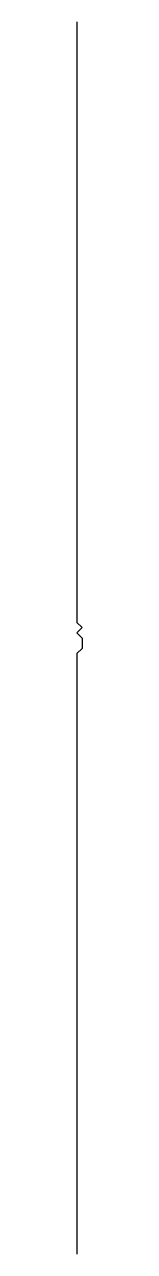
# Model space of a CAD drawing. Extents: x 7 to 316, y 15 to 485.
# Drawn here: x 7.38 to 7.5, y 73.69 to 103.06 of the extents above; entities that cross this region are included whole.
import ezdxf

# ---------------------------------------------------------------- set-up
doc = ezdxf.new("R2010")
doc.units = 0

msp = doc.modelspace()

# ---------------------------------------------------------------- linework, layer by layer
at = {"layer": 'contour_0'}
for p, q in [((7.375, 103.125), (7.375, 103)), ((7.375, 103), (7.375, 102.875)), ((7.375, 102.875), (7.375, 102.75)), ((7.375, 102.75), (7.375, 102.625)), ((7.375, 102.625), (7.375, 102.5)), ((7.375, 102.5), (7.375, 102.375)), ((7.375, 102.375), (7.375, 102.25)), ((7.375, 102.25), (7.375, 102.125)), ((7.375, 102.125), (7.375, 102)), ((7.375, 102), (7.375, 101.875)), ((7.375, 101.875), (7.375, 101.75)), ((7.375, 101.75), (7.375, 101.625)), ((7.375, 101.625), (7.375, 101.5)), ((7.375, 101.5), (7.375, 101.375)), ((7.375, 101.375), (7.375, 101.25)), ((7.375, 101.25), (7.375, 101.125)), ((7.375, 101.125), (7.375, 101)), ((7.375, 101), (7.375, 100.875)), ((7.375, 100.875), (7.375, 100.75)), ((7.375, 100.75), (7.375, 100.625)), ((7.375, 100.625), (7.375, 100.5)), ((7.375, 100.5), (7.375, 100.375)), ((7.375, 100.375), (7.375, 100.25)), ((7.375, 100.25), (7.375, 100.125)), ((7.375, 100.125), (7.375, 100)), ((7.375, 100), (7.375, 99.875)), ((7.375, 99.875), (7.375, 99.75)), ((7.375, 99.75), (7.375, 99.625)), ((7.375, 99.625), (7.375, 99.5)), ((7.375, 99.5), (7.375, 99.375)), ((7.375, 99.375), (7.375, 99.25)), ((7.375, 99.25), (7.375, 99.125)), ((7.375, 99.125), (7.375, 99)), ((7.375, 99), (7.375, 98.875)), ((7.375, 98.875), (7.375, 98.75)), ((7.375, 98.75), (7.375, 98.625)), ((7.375, 98.625), (7.375, 98.5)), ((7.375, 98.5), (7.375, 98.375)), ((7.375, 98.375), (7.375, 98.25)), ((7.375, 98.25), (7.375, 98.125)), ((7.375, 98.125), (7.375, 98)), ((7.375, 98), (7.375, 97.875)), ((7.375, 97.875), (7.375, 97.75)), ((7.375, 97.75), (7.375, 97.625)), ((7.375, 97.625), (7.375, 97.5)), ((7.375, 97.5), (7.375, 97.375)), ((7.375, 97.375), (7.375, 97.25)), ((7.375, 97.25), (7.375, 97.125)), ((7.375, 97.125), (7.375, 97)), ((7.375, 97), (7.375, 96.875)), ((7.375, 96.875), (7.375, 96.75)), ((7.375, 96.75), (7.375, 96.625)), ((7.375, 96.625), (7.375, 96.5)), ((7.375, 96.5), (7.375, 96.375)), ((7.375, 96.375), (7.375, 96.25)), ((7.375, 96.25), (7.375, 96.125)), ((7.375, 96.125), (7.375, 96)), ((7.375, 96), (7.375, 95.875)), ((7.375, 95.875), (7.375, 95.75)), ((7.375, 95.75), (7.375, 95.625)), ((7.375, 95.625), (7.375, 95.5)), ((7.375, 95.5), (7.375, 95.375)), ((7.375, 95.375), (7.375, 95.25)), ((7.375, 95.25), (7.375, 95.125)), ((7.375, 95.125), (7.375, 95)), ((7.375, 95), (7.375, 94.875)), ((7.375, 94.875), (7.375, 94.75)), ((7.375, 94.75), (7.375, 94.625)), ((7.375, 94.625), (7.375, 94.5)), ((7.375, 94.5), (7.375, 94.375)), ((7.375, 94.375), (7.375, 94.25)), ((7.375, 94.25), (7.375, 94.125)), ((7.375, 94.125), (7.375, 94)), ((7.375, 94), (7.375, 93.875)), ((7.375, 93.875), (7.375, 93.75)), ((7.375, 93.75), (7.375, 93.625)), ((7.375, 93.625), (7.375, 93.5)), ((7.375, 93.5), (7.375, 93.375)), ((7.375, 93.375), (7.375, 93.25)), ((7.375, 93.25), (7.375, 93.125)), ((7.375, 93.125), (7.375, 93)), ((7.375, 93), (7.375, 92.875)), ((7.375, 92.875), (7.375, 92.75)), ((7.375, 92.75), (7.375, 92.625)), ((7.375, 92.625), (7.375, 92.5)), ((7.375, 92.5), (7.375, 92.375)), ((7.375, 92.375), (7.375, 92.25)), ((7.375, 92.25), (7.375, 92.125)), ((7.375, 92.125), (7.375, 92)), ((7.375, 92), (7.375, 91.875)), ((7.375, 91.875), (7.375, 91.75)), ((7.375, 91.75), (7.375, 91.625)), ((7.375, 91.625), (7.375, 91.5)), ((7.375, 91.5), (7.375, 91.375)), ((7.375, 91.375), (7.375, 91.25)), ((7.375, 91.25), (7.375, 91.125)), ((7.375, 91.125), (7.375, 91)), ((7.375, 91), (7.375, 90.875)), ((7.375, 90.875), (7.375, 90.75)), ((7.375, 90.75), (7.375, 90.625)), ((7.375, 90.625), (7.375, 90.5)), ((7.375, 90.5), (7.375, 90.375)), ((7.375, 90.375), (7.375, 90.25)), ((7.375, 90.25), (7.375, 90.125)), ((7.375, 90.125), (7.375, 90)), ((7.375, 90), (7.375, 89.875)), ((7.375, 89.875), (7.375, 89.75)), ((7.375, 89.75), (7.375, 89.625)), ((7.375, 89.625), (7.375, 89.5)), ((7.375, 89.5), (7.375, 89.375)), ((7.375, 89.375), (7.375, 89.25)), ((7.375, 89.25), (7.375, 89.125)), ((7.375, 89.125), (7.375, 89)), ((7.375, 89), (7.375, 88.875)), ((7.375, 88.875), (7.375, 88.75)), ((7.375, 88.75), (7.5, 88.625)), ((7.5, 88.625), (7.375, 88.5)), ((7.375, 88.5), (7.5, 88.375)), ((7.5, 88.125), (7.375, 88)), ((7.5, 88.375), (7.5, 88.25)), ((7.5, 88.25), (7.5, 88.125)), ((7.375, 88), (7.375, 87.875)), ((7.375, 87.875), (7.375, 87.75)), ((7.375, 87.75), (7.375, 87.625)), ((7.375, 87.625), (7.375, 87.5)), ((7.375, 87.5), (7.375, 87.375)), ((7.375, 87.375), (7.375, 87.25)), ((7.375, 87.25), (7.375, 87.125)), ((7.375, 87.125), (7.375, 87)), ((7.375, 87), (7.375, 86.875)), ((7.375, 86.875), (7.375, 86.75)), ((7.375, 86.75), (7.375, 86.625)), ((7.375, 86.625), (7.375, 86.5)), ((7.375, 86.5), (7.375, 86.375)), ((7.375, 86.375), (7.375, 86.25)), ((7.375, 86.25), (7.375, 86.125)), ((7.375, 86.125), (7.375, 86)), ((7.375, 86), (7.375, 85.875)), ((7.375, 85.875), (7.375, 85.75)), ((7.375, 85.75), (7.375, 85.625)), ((7.375, 85.625), (7.375, 85.5)), ((7.375, 85.5), (7.375, 85.375)), ((7.375, 85.375), (7.375, 85.25)), ((7.375, 85.25), (7.375, 85.125)), ((7.375, 85.125), (7.375, 85)), ((7.375, 85), (7.375, 84.875)), ((7.375, 84.875), (7.375, 84.75)), ((7.375, 84.75), (7.375, 84.625)), ((7.375, 84.625), (7.375, 84.5)), ((7.375, 84.5), (7.375, 84.375)), ((7.375, 84.375), (7.375, 84.25)), ((7.375, 84.25), (7.375, 84.125)), ((7.375, 84.125), (7.375, 84)), ((7.375, 84), (7.375, 83.875)), ((7.375, 83.875), (7.375, 83.75)), ((7.375, 83.75), (7.375, 83.625)), ((7.375, 83.625), (7.375, 83.5)), ((7.375, 83.5), (7.375, 83.375)), ((7.375, 83.375), (7.375, 83.25)), ((7.375, 83.25), (7.375, 83.125)), ((7.375, 83.125), (7.375, 83)), ((7.375, 83), (7.375, 82.875)), ((7.375, 82.875), (7.375, 82.75)), ((7.375, 82.75), (7.375, 82.625)), ((7.375, 82.625), (7.375, 82.5)), ((7.375, 82.5), (7.375, 82.375)), ((7.375, 82.375), (7.375, 82.25)), ((7.375, 82.25), (7.375, 82.125)), ((7.375, 82.125), (7.375, 82)), ((7.375, 82), (7.375, 81.875)), ((7.375, 81.875), (7.375, 81.75)), ((7.375, 81.75), (7.375, 81.625)), ((7.375, 81.625), (7.375, 81.5)), ((7.375, 81.5), (7.375, 81.375)), ((7.375, 81.375), (7.375, 81.25)), ((7.375, 81.25), (7.375, 81.125)), ((7.375, 81.125), (7.375, 81)), ((7.375, 81), (7.375, 80.875)), ((7.375, 80.875), (7.375, 80.75)), ((7.375, 80.75), (7.375, 80.625)), ((7.375, 80.625), (7.375, 80.5)), ((7.375, 80.5), (7.375, 80.375)), ((7.375, 80.375), (7.375, 80.25)), ((7.375, 80.25), (7.375, 80.125)), ((7.375, 80.125), (7.375, 80)), ((7.375, 80), (7.375, 79.875)), ((7.375, 79.875), (7.375, 79.75)), ((7.375, 79.75), (7.375, 79.625)), ((7.375, 79.625), (7.375, 79.5)), ((7.375, 79.5), (7.375, 79.375)), ((7.375, 79.375), (7.375, 79.25)), ((7.375, 79.25), (7.375, 79.125)), ((7.375, 79.125), (7.375, 79)), ((7.375, 79), (7.375, 78.875)), ((7.375, 78.875), (7.375, 78.75)), ((7.375, 78.75), (7.375, 78.625)), ((7.375, 78.625), (7.375, 78.5)), ((7.375, 78.5), (7.375, 78.375)), ((7.375, 78.375), (7.375, 78.25)), ((7.375, 78.25), (7.375, 78.125)), ((7.375, 78.125), (7.375, 78)), ((7.375, 78), (7.375, 77.875)), ((7.375, 77.875), (7.375, 77.75)), ((7.375, 77.75), (7.375, 77.625)), ((7.375, 77.625), (7.375, 77.5)), ((7.375, 77.5), (7.375, 77.375)), ((7.375, 77.375), (7.375, 77.25)), ((7.375, 77.25), (7.375, 77.125)), ((7.375, 77.125), (7.375, 77)), ((7.375, 77), (7.375, 76.875)), ((7.375, 76.875), (7.375, 76.75)), ((7.375, 76.75), (7.375, 76.625)), ((7.375, 76.625), (7.375, 76.5)), ((7.375, 76.5), (7.375, 76.375)), ((7.375, 76.375), (7.375, 76.25)), ((7.375, 76.25), (7.375, 76.125)), ((7.375, 76.125), (7.375, 76)), ((7.375, 76), (7.375, 75.875)), ((7.375, 75.875), (7.375, 75.75)), ((7.375, 75.75), (7.375, 75.625)), ((7.375, 75.625), (7.375, 75.5)), ((7.375, 75.5), (7.375, 75.375)), ((7.375, 75.375), (7.375, 75.25)), ((7.375, 75.25), (7.375, 75.125)), ((7.375, 75.125), (7.375, 75)), ((7.375, 75), (7.375, 74.875)), ((7.375, 74.875), (7.375, 74.75)), ((7.375, 74.75), (7.375, 74.625)), ((7.375, 74.625), (7.375, 74.5)), ((7.375, 74.5), (7.375, 74.375)), ((7.375, 74.375), (7.375, 74.25)), ((7.375, 74.25), (7.375, 74.125)), ((7.375, 74.125), (7.375, 74)), ((7.375, 74), (7.375, 73.875)), ((7.375, 73.875), (7.375, 73.75)), ((7.375, 73.75), (7.375, 73.625))]:
    msp.add_line(p, q, dxfattribs=at)

doc.saveas('drawing.dxf')
